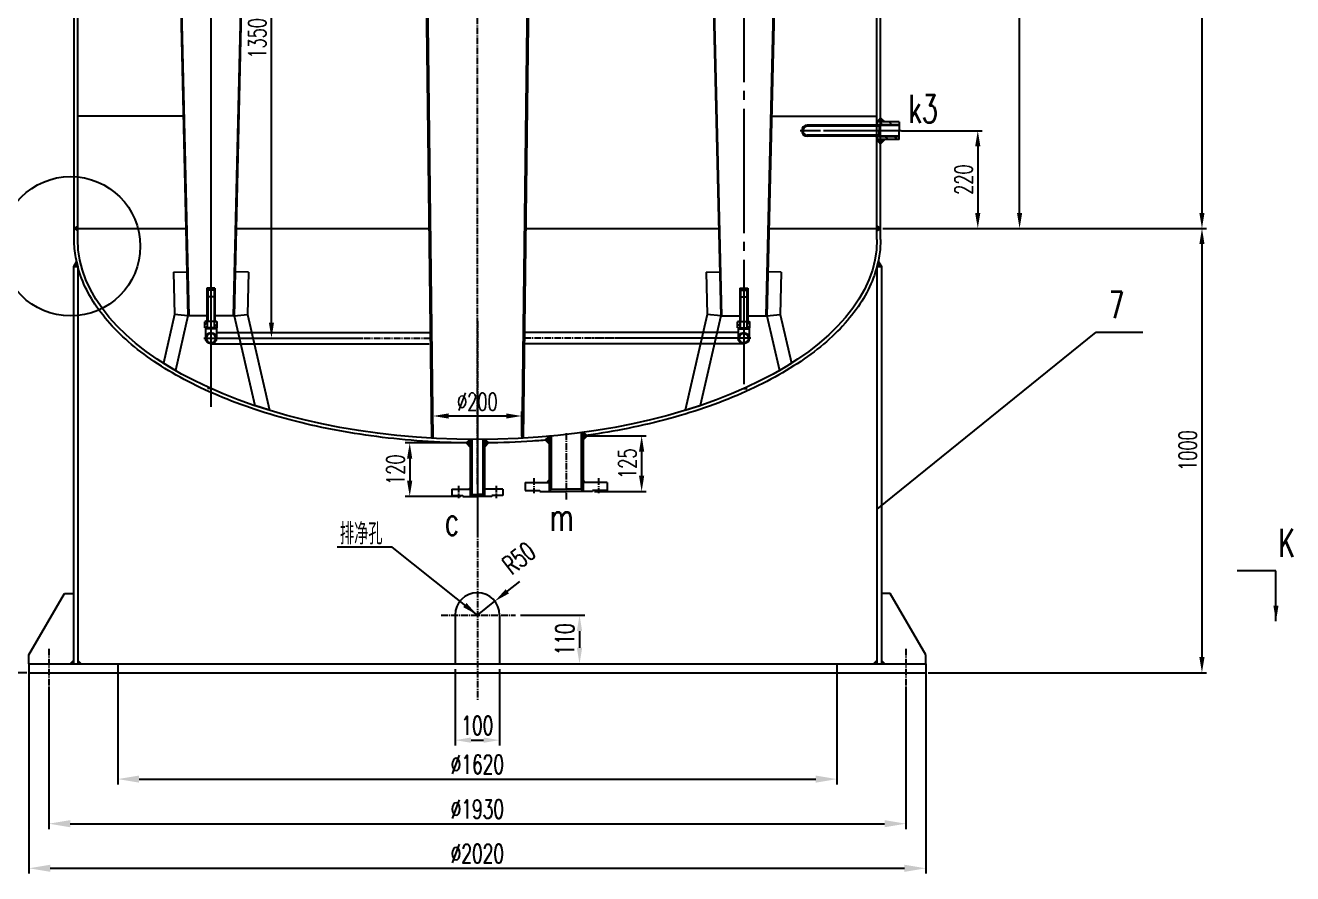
# Model space of a CAD drawing. Extents: x 0 to 10092, y 0 to 14268.
# Drawn here: x 1724 to 4578, y 1357 to 3267 of the extents above; entities that cross this region are included whole.
import ezdxf
from ezdxf.enums import TextEntityAlignment as Align

# ---------------------------------------------------------------- set-up
doc = ezdxf.new("R2010")
doc.units = 0
doc.header["$LTSCALE"] = 20
doc.header["$PDMODE"] = 3
doc.linetypes.add('C2', pattern=[17, 14, -1, 1, -1])
doc.linetypes.add('CENTER2', pattern=[1.125, 0.75, -0.125, 0.125, -0.125])
doc.layers.get('0').update_dxf_attribs({"linetype": 'CONTINUOUS'})
doc.layers.get('DEFPOINTS').update_dxf_attribs({"linetype": 'CONTINUOUS'})
for name, color, linetype in [('CENTER', 4, 'C2'), ('DIM', 3, 'CONTINUOUS'), ('TUFU', 6, 'CONTINUOUS'), ('TXT', 6, 'CONTINUOUS')]:
    doc.layers.add(name, color=color, linetype=linetype)
doc.styles.add('HZFSD', font='ROMANS', dxfattribs={"width": 0.6667, "bigfont": 'HZFSD'})
doc.styles.get("Standard").update_dxf_attribs({"font": 'romans.shx', "bigfont": 'hzfsd.shx'})
doc.dimstyles.new('ARROW', dxfattribs={"dimtxt": 3.5, "dimasz": 3, "dimexe": 1, "dimexo": 0, "dimgap": 1, "dimtad": 1, "dimdec": 1, "dimdsep": 46, "dimtxsty": 'HZFSD', "dimcen": 0, "dimclrd": 3, "dimclre": 3, "dimclrt": 6, "dimadec": 0, "dimazin": 0, "dimtfac": 0.514286, "dimtdec": 1, "dimtix": 1, "dimtofl": 0, "dimtmove": 2, "dimatfit": 3, "dimfxl": 0, "dimtolj": 1, "dimarcsym": 0})
doc.dimstyles.new('ARROW$0', dxfattribs={"dimtxt": 4, "dimasz": 3, "dimexe": 1, "dimexo": 1, "dimgap": 0, "dimtad": 1, "dimdec": 1, "dimzin": 0, "dimdsep": 46, "dimtxsty": 'HZFSD', "dimcen": 0, "dimclrd": 3, "dimclre": 3, "dimclrt": 6, "dimadec": 0, "dimazin": 0, "dimtfac": 0.5, "dimtdec": 1, "dimtix": 1, "dimtmove": 2, "dimatfit": 3, "dimfxl": 0, "dimtolj": 1, "dimtzin": 0, "dimarcsym": 0})
doc.dimstyles.get("Standard").update_dxf_attribs({"dimtxt": 0.18, "dimasz": 0.18, "dimexe": 0.18, "dimexo": 0.0625, "dimgap": 0.09, "dimtad": 0, "dimtih": 1, "dimtoh": 1, "dimdec": 4, "dimzin": 0, "dimdsep": 46, "dimtxsty": 'Standard', "dimcen": 0.09, "dimadec": 0, "dimazin": 0, "dimtfac": 1, "dimtdec": 4, "dimtofl": 0, "dimtmove": 0, "dimatfit": 3, "dimfxl": 0, "dimtolj": 1, "dimtzin": 0, "dimarcsym": 0})

# ---------------------------------------------------------------- blocks, each defined once
blk = doc.blocks.new('A$C485708EE')
at = {"layer": 'DIM'}
for points in [[(7.5, 57.8), (4.5, 54.8), (7.5, 54.8)], [(32.5, 57.8), (35.5, 54.8), (32.5, 54.8)]]:
    blk.add_hatch(color=6, dxfattribs=at).paths.add_polyline_path(points)
h = blk.add_hatch(dxfattribs=at)
h.set_pattern_fill('ANSI31', color=6, scale=5, style=0)
h.set_pattern_definition([(45, (-27875.066, -1713.88), (-10.606602, 10.606602), [])])
h.paths.add_polyline_path([(40, 54.8), (33.5, 54.8), (33.5, 49.8), (33.5, 4.8), (40, 4.8)])
h.paths.add_polyline_path([(33.5, 49.8), (32.1, 49.8), (32.1, 4.8), (33.5, 4.8)])
h.paths.add_polyline_path([(7.9, 49.8), (6.5, 49.8), (6.5, 4.8), (7.9, 4.8)])
h.paths.add_polyline_path([(6.5, 49.8), (6.5, 54.8), (0, 54.8), (0, 4.8), (6.5, 4.8)])
at = {"color": 0}
for p, q in [((7.5, 49.8), (7.5, 211.8)), ((10, 49.8), (10, 211.8)), ((30, 49.8), (30, 211.8)), ((32.5, 49.8), (32.5, 211.8)), ((0, 4.8), (0, 54.8)), ((0, 54.8), (7.5, 54.8)), ((6.5, 49.8), (6.5, 54.8)), ((6.5, 49.8), (20, 49.8)), ((33.5, 49.8), (20, 49.8)), ((40, 54.8), (32.5, 54.8)), ((33.5, 49.8), (33.5, 54.8)), ((40, 4.8), (40, 54.8))]:
    blk.add_line(p, q, dxfattribs=at)
at = {"color": 6, "linetype": 'Continuous'}
for p, q in [((6.5, 4.8), (6.5, 49.8)), ((33.5, 4.8), (33.5, 49.8))]:
    blk.add_line(p, q, dxfattribs=at)
at = {"color": 7, "linetype": 'Continuous'}
for p, q in [((7.9, 4.8), (7.9, 49.8)), ((32.1, 4.8), (32.1, 49.8))]:
    blk.add_line(p, q, dxfattribs=at)
for p in [(0, 4.8), (40, 4.8)]:
    blk.add_line(p, (20, 4.8))
at = {"color": 0}
for radius in [12.5, 10]:
    blk.add_arc((20, 211.8), radius, 0, 180, dxfattribs=at)
at = {"layer": 'CENTER'}
for p, q in [((20, 182.1), (20, 228.1)), ((20, 0), (20, 175.1))]:
    blk.add_line(p, q, dxfattribs=at)
at = {"layer": 'DIM'}
for p, q in [((7.5, 57.8), (4.5, 54.8)), ((32.5, 57.8), (35.5, 54.8))]:
    blk.add_line(p, q, dxfattribs=at)
blk = doc.blocks.new('*D23')
at = {"color": 3, "lineweight": -2}
for p, q in [((1732.1, 1809.8), (1732.1, 1357.5)), ((3752.1, 1809.8), (3752.1, 1357.5)), ((1780.1, 1369.5), (3704.1, 1369.5))]:
    blk.add_line(p, q, dxfattribs=at)
at = {"color": 3}
for points in [[(1780.1, 1377.5), (1780.1, 1361.5), (1732.1, 1369.5)], [(3704.1, 1377.5), (3704.1, 1361.5), (3752.1, 1369.5)]]:
    blk.add_solid(points, dxfattribs=at)
at = {"layer": 'DEFPOINTS', "color": 0}
for p in [(1732.1, 1809.8), (3752.1, 1809.8), (3752.1, 1369.5)]:
    blk.add_point(p, dxfattribs=at)
at = {"color": 6, "insert": (2742.1, 1402.5), "char_height": 42, "attachment_point": 5, "style": 'HZFSD'}
blk.add_mtext('\\A1;%%c2020', dxfattribs=at)
blk = doc.blocks.new('*D24')
at = {"color": 3, "lineweight": -2}
for p, q in [((1777.1, 1778.8), (1777.1, 1457.9)), ((3707.1, 1778.8), (3707.1, 1457.9)), ((1825.1, 1469.9), (3659.1, 1469.9))]:
    blk.add_line(p, q, dxfattribs=at)
at = {"color": 3}
for points in [[(1825.1, 1477.9), (1825.1, 1461.9), (1777.1, 1469.9)], [(3659.1, 1477.9), (3659.1, 1461.9), (3707.1, 1469.9)]]:
    blk.add_solid(points, dxfattribs=at)
at = {"layer": 'DEFPOINTS', "color": 0}
for p in [(1777.1, 1778.8), (3707.1, 1778.8), (3707.1, 1469.9)]:
    blk.add_point(p, dxfattribs=at)
at = {"color": 6, "insert": (2742.1, 1502.9), "char_height": 42, "attachment_point": 5, "style": 'HZFSD'}
blk.add_mtext('\\A1;%%c1930', dxfattribs=at)
blk = doc.blocks.new('*D25')
at = {"color": 3, "lineweight": -2}
for p, q in [((1932.1, 1809.8), (1932.1, 1558.3)), ((3552.1, 1809.8), (3552.1, 1558.3)), ((1980.1, 1570.3), (3504.1, 1570.3))]:
    blk.add_line(p, q, dxfattribs=at)
at = {"color": 3}
for points in [[(1980.1, 1578.3), (1980.1, 1562.3), (1932.1, 1570.3)], [(3504.1, 1578.3), (3504.1, 1562.3), (3552.1, 1570.3)]]:
    blk.add_solid(points, dxfattribs=at)
at = {"layer": 'DEFPOINTS', "color": 0}
for p in [(1932.1, 1809.8), (3552.1, 1809.8), (3552.1, 1570.3)]:
    blk.add_point(p, dxfattribs=at)
at = {"color": 6, "insert": (2742.1, 1603.3), "char_height": 42, "attachment_point": 5, "style": 'HZFSD'}
blk.add_mtext('\\A1;%%c1620', dxfattribs=at)
blk = doc.blocks.new('*D26')
at = {"color": 3, "lineweight": -2}
for p, q in [((2839.6, 1939.6), (2984.2, 1939.6)), ((2972.2, 1903.6), (2972.2, 1865.8)), ((2804.1, 1829.8), (2984.2, 1829.8))]:
    blk.add_line(p, q, dxfattribs=at)
at = {"color": 3}
for points in [[(2966.2, 1903.6), (2978.2, 1903.6), (2972.2, 1939.6)], [(2966.2, 1865.8), (2978.2, 1865.8), (2972.2, 1829.8)]]:
    blk.add_solid(points, dxfattribs=at)
at = {"layer": 'DEFPOINTS', "color": 0}
for p in [(2827.6, 1939.6), (2792.1, 1829.8), (2972.2, 1829.8)]:
    blk.add_point(p, dxfattribs=at)
at = {"color": 6, "insert": (2939.2, 1884.7), "char_height": 42, "attachment_point": 5, "rotation": 90, "style": 'HZFSD'}
blk.add_mtext('\\A1;110', dxfattribs=at)
blk = doc.blocks.new('*D27')
at = {"color": 3, "lineweight": -2}
for p, q in [((2692.1, 1817.8), (2692.1, 1646)), ((2792.1, 1817.8), (2792.1, 1646)), ((2728.1, 1658), (2756.1, 1658))]:
    blk.add_line(p, q, dxfattribs=at)
at = {"color": 3}
for points in [[(2728.1, 1664), (2728.1, 1652), (2692.1, 1658)], [(2756.1, 1664), (2756.1, 1652), (2792.1, 1658)]]:
    blk.add_solid(points, dxfattribs=at)
at = {"layer": 'DEFPOINTS', "color": 0}
for p in [(2692.1, 1829.8), (2792.1, 1829.8), (2792.1, 1658)]:
    blk.add_point(p, dxfattribs=at)
at = {"color": 6, "insert": (2742.1, 1691), "char_height": 42, "attachment_point": 5, "style": 'HZFSD'}
blk.add_mtext('\\A1;100', dxfattribs=at)
blk = doc.blocks.new('*D28')
at = {"color": 3, "lineweight": -2}
for p, q in [((2809.6, 1993), (2837.8, 2015.3)), ((2742.1, 1939.6), (2781.3, 1970.6))]:
    blk.add_line(p, q, dxfattribs=at)
at = {"color": 3}
blk.add_solid([(2805.8, 1997.7), (2813.3, 1988.2), (2781.3, 1970.6)], dxfattribs=at)
at = {"layer": 'DEFPOINTS', "color": 0}
for p in [(2781.3, 1970.6), (2742.1, 1939.6)]:
    blk.add_point(p, dxfattribs=at)
at = {"color": 6, "insert": (2835.7, 2067.8), "char_height": 42, "attachment_point": 5, "rotation": 38.3374, "style": 'HZFSD'}
blk.add_mtext('\\A1;R50', dxfattribs=at)
blk = doc.blocks.new('*D76')
at = {"color": 3, "lineweight": -2}
for p, q in [((3697.1, 3029.8), (3879.2, 3029.8)), ((3869.2, 2994.8), (3869.2, 2844.8)), ((3655.1, 2809.8), (3879.2, 2809.8))]:
    blk.add_line(p, q, dxfattribs=at)
at = {"color": 3}
for points in [[(3863.3, 2994.8), (3875, 2994.8), (3869.2, 3029.8)], [(3863.3, 2844.8), (3875, 2844.8), (3869.2, 2809.8)]]:
    blk.add_solid(points, dxfattribs=at)
at = {"layer": 'DEFPOINTS', "color": 0}
for p in [(3692.1, 3029.8), (3650.1, 2809.8), (3869.2, 2809.8)]:
    blk.add_point(p, dxfattribs=at)
at = {"color": 6, "insert": (3837.2, 2919.8), "char_height": 40, "attachment_point": 5, "rotation": 90, "style": 'HZFSD'}
blk.add_mtext('\\A1;220', dxfattribs=at)
blk = doc.blocks.new('*D77')
at = {"color": 3, "lineweight": -2}
for p, q in [((3647.1, 3869.8), (3973.4, 3869.8)), ((3963.4, 2844.8), (3963.4, 3834.8)), ((3655.1, 2809.8), (3973.4, 2809.8))]:
    blk.add_line(p, q, dxfattribs=at)
at = {"color": 3}
for points in [[(3957.5, 3834.8), (3969.2, 3834.8), (3963.4, 3869.8)], [(3957.5, 2844.8), (3969.2, 2844.8), (3963.4, 2809.8)]]:
    blk.add_solid(points, dxfattribs=at)
at = {"layer": 'DEFPOINTS', "color": 0}
for p in [(3642.1, 3869.8), (3963.4, 3869.8), (3650.1, 2809.8)]:
    blk.add_point(p, dxfattribs=at)
at = {"color": 6, "insert": (3931.4, 3339.8), "char_height": 40, "attachment_point": 5, "rotation": 90, "style": 'HZFSD'}
blk.add_mtext('\\A1;1060', dxfattribs=at)
blk = doc.blocks.new('*D79')
at = {"color": 3, "lineweight": -2}
for p, q in [((3655.1, 4359.8), (4384.1, 4359.8)), ((4374.1, 4324.8), (4374.1, 2844.8)), ((3655.1, 2809.8), (4384.1, 2809.8))]:
    blk.add_line(p, q, dxfattribs=at)
at = {"color": 3}
for points in [[(4368.3, 4324.8), (4379.9, 4324.8), (4374.1, 4359.8)], [(4368.3, 2844.8), (4379.9, 2844.8), (4374.1, 2809.8)]]:
    blk.add_solid(points, dxfattribs=at)
at = {"layer": 'DEFPOINTS', "color": 0}
for p in [(3650.1, 4359.8), (3650.1, 2809.8), (4374.1, 2809.8)]:
    blk.add_point(p, dxfattribs=at)
at = {"color": 6, "insert": (4342.1, 3584.8), "char_height": 40, "attachment_point": 5, "rotation": 90, "style": 'HZFSD'}
blk.add_mtext('\\A1;1550', dxfattribs=at)
blk = doc.blocks.new('*D92')
at = {"color": 3, "lineweight": -2}
for p, q in [((2066.3, 3912.8), (2288.3, 3912.8)), ((2278.3, 2597.8), (2278.3, 3877.8)), ((2233.4, 2562.8), (2288.3, 2562.8))]:
    blk.add_line(p, q, dxfattribs=at)
at = {"color": 3}
for points in [[(2272.5, 3877.8), (2284.1, 3877.8), (2278.3, 3912.8)], [(2272.5, 2597.8), (2284.1, 2597.8), (2278.3, 2562.8)]]:
    blk.add_solid(points, dxfattribs=at)
at = {"layer": 'DEFPOINTS', "color": 0}
for p in [(2061.3, 3912.8), (2278.3, 3912.8), (2228.4, 2562.8)]:
    blk.add_point(p, dxfattribs=at)
at = {"color": 6, "insert": (2246.3, 3237.8), "char_height": 40, "attachment_point": 5, "rotation": 90, "style": 'HZFSD'}
blk.add_mtext('\\A1;1350', dxfattribs=at)
blk = doc.blocks.new('*D119')
at = {"color": 3, "lineweight": -2}
for p, q in [((2642.1, 2342.6), (2642.1, 2397.7)), ((2677.1, 2387.7), (2807.1, 2387.7)), ((2842.1, 2342.6), (2842.1, 2397.7))]:
    blk.add_line(p, q, dxfattribs=at)
at = {"color": 3}
for points in [[(2677.1, 2393.5), (2677.1, 2381.9), (2642.1, 2387.7)], [(2807.1, 2393.5), (2807.1, 2381.9), (2842.1, 2387.7)]]:
    blk.add_solid(points, dxfattribs=at)
at = {"layer": 'DEFPOINTS', "color": 0}
for p in [(2842.1, 2387.7), (2642.1, 2337.6), (2842.1, 2337.6)]:
    blk.add_point(p, dxfattribs=at)
at = {"color": 6, "insert": (2742.1, 2419.7), "char_height": 40, "attachment_point": 5, "style": 'HZFSD'}
blk.add_mtext('\\A1;%%c200', dxfattribs=at)
blk = doc.blocks.new('*D120')
at = {"color": 3, "lineweight": -2}
for p, q in [((2721.1, 2326.9), (2579.7, 2326.9)), ((2589.7, 2291.9), (2589.7, 2241.8)), ((2704.6, 2206.8), (2579.7, 2206.8))]:
    blk.add_line(p, q, dxfattribs=at)
at = {"color": 3}
for points in [[(2583.8, 2291.9), (2595.5, 2291.9), (2589.7, 2326.9)], [(2583.8, 2241.8), (2595.5, 2241.8), (2589.7, 2206.8)]]:
    blk.add_solid(points, dxfattribs=at)
at = {"layer": 'DEFPOINTS', "color": 0}
for p in [(2726.1, 2326.9), (2589.7, 2206.8), (2709.6, 2206.8)]:
    blk.add_point(p, dxfattribs=at)
at = {"color": 6, "insert": (2557.7, 2266.8), "char_height": 40, "attachment_point": 5, "rotation": 90, "style": 'HZFSD'}
blk.add_mtext('\\A1;120', dxfattribs=at)
blk = doc.blocks.new('*D121')
at = {"color": 3, "lineweight": -2}
for p, q in [((2985.1, 2342.7), (3122.1, 2342.7)), ((3112.1, 2307.7), (3112.1, 2253)), ((3006.1, 2218), (3122.1, 2218))]:
    blk.add_line(p, q, dxfattribs=at)
at = {"color": 3}
for points in [[(3106.2, 2307.7), (3117.9, 2307.7), (3112.1, 2342.7)], [(3106.2, 2253), (3117.9, 2253), (3112.1, 2218)]]:
    blk.add_solid(points, dxfattribs=at)
at = {"layer": 'DEFPOINTS', "color": 0}
for p in [(2980.1, 2342.7), (3001.1, 2218), (3112.1, 2218)]:
    blk.add_point(p, dxfattribs=at)
at = {"color": 6, "insert": (3080.1, 2280.4), "char_height": 40, "attachment_point": 5, "rotation": 90, "style": 'HZFSD'}
blk.add_mtext('\\A1;125', dxfattribs=at)
blk = doc.blocks.new('*D122')
at = {"color": 3, "lineweight": -2}
for p, q in [((2533.1, 13390.1), (1073, 13390.1)), ((1083, 13355.1), (1083, 1844.8)), ((1727.1, 1809.8), (1073, 1809.8))]:
    blk.add_line(p, q, dxfattribs=at)
at = {"color": 3}
for points in [[(1077.1, 13355.1), (1088.8, 13355.1), (1083, 13390.1)], [(1077.1, 1844.8), (1088.8, 1844.8), (1083, 1809.8)]]:
    blk.add_solid(points, dxfattribs=at)
at = {"layer": 'DEFPOINTS', "color": 0}
for p in [(2538.1, 13390.1), (1083, 1809.8), (1732.1, 1809.8)]:
    blk.add_point(p, dxfattribs=at)
at = {"color": 6, "insert": (1051, 7600), "char_height": 40, "attachment_point": 5, "rotation": 90, "style": 'HZFSD'}
blk.add_mtext('\\A1;11580', dxfattribs=at)
blk = doc.blocks.new('*D123')
at = {"color": 3, "lineweight": -2}
for p, q in [((3655.1, 2809.8), (4384.1, 2809.8)), ((4374.1, 2774.8), (4374.1, 1844.8)), ((3757.1, 1809.8), (4384.1, 1809.8))]:
    blk.add_line(p, q, dxfattribs=at)
at = {"color": 3}
for points in [[(4368.3, 2774.8), (4379.9, 2774.8), (4374.1, 2809.8)], [(4368.3, 1844.8), (4379.9, 1844.8), (4374.1, 1809.8)]]:
    blk.add_solid(points, dxfattribs=at)
at = {"layer": 'DEFPOINTS', "color": 0}
for p in [(3650.1, 2809.8), (3752.1, 1809.8), (4374.1, 1809.8)]:
    blk.add_point(p, dxfattribs=at)
at = {"color": 6, "insert": (4342.1, 2309.8), "char_height": 40, "attachment_point": 5, "rotation": 90, "style": 'HZFSD'}
blk.add_mtext('\\A1;1000', dxfattribs=at)
blk = doc.blocks.new('A$C3D983F39')
for points in [[(52.9, 1346.2, 0.008341), (45, 1343.4, -0.51415), (53.1, 1337.9)], [(210.3, 1346.2, -0.008341), (218.2, 1343.4, 0.51415), (210.1, 1337.9)], [(23.8, 1334.5, 0.003336), (20.8, 1333), (25.1, 1331.7)], [(239.4, 1334.5, -0.003336), (242.4, 1333), (238.1, 1331.7)], [(55.6, 1222.3), (52.6, 1222.3), (55.7, 1219.2)], [(207.6, 1222.3), (210.6, 1222.3), (207.5, 1219.2)]]:
    blk.add_hatch(color=256).paths.add_polyline_path(points)
for p, q in [((52.9, 1346.2), (79.6, 212.2)), ((210.3, 1346.2), (183.6, 212.2)), ((8.1, 1326.3), (6.6, 1328.9)), ((8.1, 1326.3), (6.6, 1328.9)), ((8.1, 1326.3), (255.1, 1326.3)), ((255.1, 1326.3), (8.1, 1326.3)), ((25.1, 1331.7), (23.8, 1334.5)), ((50.1, 1337.8), (52.6, 1222.3)), ((213.1, 1337.8), (210.6, 1222.3)), ((238.1, 1331.7), (239.4, 1334.5)), ((255.1, 1326.3), (256.6, 1328.9)), ((255.1, 1326.3), (256.6, 1328.9)), ((54.6, 1262.3), (208.6, 1262.3)), ((56.6, 1262.3), (81.6, 212.3)), ((206.6, 1262.3), (181.6, 212.3)), ((52.6, 1222.3), (55.7, 1219.2)), ((52.6, 1222.3), (55.6, 1222.3)), ((210.6, 1222.3), (207.6, 1222.3)), ((47.1, 311.2), (77.1, 312)), ((47.1, 311.2), (49.5, 215.3)), ((216.1, 311.2), (186.1, 312)), ((216.1, 311.2), (213.7, 215.3)), ((49.5, 215.3), (0, 0)), ((79.6, 212.3), (33.2, 10.6)), ((79.6, 212.3), (49.5, 215.3)), ((79.6, 212.3), (122.6, 212.3)), ((140.6, 212.3), (183.6, 212.3)), ((183.6, 212.3), (213.7, 215.3)), ((183.6, 212.3), (211.8, 89.6)), ((213.7, 215.3), (238.8, 105.9)), ((211.8, 89.6), (238.8, 105.9)), ((0, 0), (33.2, 10.6))]:
    blk.add_line(p, q)
at = {"color": 4, "linetype": 'C2'}
for p, q in [((131.6, 1358.9), (131.6, 48.8)), ((131.6, 48.8), (139.6, 48.8))]:
    blk.add_line(p, q, dxfattribs=at)
for centre, radius, start, end in [((131.6, 1108.9), 253, 60.3962, 119.6038), ((131.6, 1108.9), 253, 60.3962, 119.6038), ((131.6, 1108.9), 250, 60.3962, 119.6038), ((131.6, 1108.9), 250, 60.3962, 119.6038), ((47.1, 1337.8), 6, 1.4321, 110.272), ((216.1, 1337.8), 6, 69.728, 178.5679), ((131.6, 1108.9), 247, 110.272, 115.5462), ((47.1, 1337.8), 3, 1.4321, 110.272), ((216.1, 1337.8), 3, 69.728, 178.5679), ((131.6, 1108.9), 247, 64.4538, 69.728)]:
    blk.add_arc(centre, radius, start, end)

msp = doc.modelspace()

# ---------------------------------------------------------------- hatches: boundary and pattern name
h = msp.add_hatch(color=6)
h.paths.add_polyline_path([(3650.1, 3059.13), (3650.1, 3049.78), (3659.53, 3049.78)])
h.paths.add_polyline_path([(3650.1, 3059.13), (3643.1, 3050.78), (3642.1, 3050.78), (3642.1, 3049.78), (3650.1, 3049.78)])
h = msp.add_hatch(color=6)
h.paths.add_polyline_path([(3650.1, 3000.44), (3650.1, 3009.78), (3659.53, 3009.78)])
h.paths.add_polyline_path([(3650.1, 3000.44), (3643.1, 3008.78), (3642.1, 3008.78), (3642.1, 3009.78), (3650.1, 3009.78)])
h = msp.add_hatch(color=6)
h.paths.add_polyline_path([(1842.1, 2814.82), (1842.1, 2809.78), (1834.1, 2809.78), (1834.1, 2810.78), (1835.1, 2810.78)])
h.paths.add_polyline_path([(1834.1, 2809.78), (1842.1, 2809.78), (1842.1, 2804.74), (1835.1, 2808.78), (1834.1, 2808.78)])
h = msp.add_hatch(color=6)
h.paths.add_polyline_path([(3642.1, 2814.82), (3642.1, 2809.78), (3650.1, 2809.78), (3650.1, 2810.78), (3649.1, 2810.78)])
h.paths.add_polyline_path([(3650.1, 2809.78), (3642.1, 2809.78), (3642.1, 2804.74), (3649.1, 2808.78), (3650.1, 2808.78)])
h = msp.add_hatch(color=6)
edge = h.paths.add_edge_path()
edge.add_spline(control_points=[(1842.1, 2723.87), (1841.05, 2727.86), (1840.1, 2731.87), (1839.25, 2735.87)], knot_values=[6.1519878, 6.1519878, 6.1519878, 6.1519878, 6.1779742, 6.1779742, 6.1779742, 6.1779742], degree=3, periodic=0)
edge.add_line((1839.25, 2735.87), (1832.1, 2723.87))
edge.add_line((1832.1, 2723.87), (1842.1, 2723.87))
h = msp.add_hatch(color=6)
edge = h.paths.add_edge_path()
edge.add_spline(control_points=[(3642.1, 2723.87), (3643.16, 2727.86), (3644.11, 2731.87), (3644.95, 2735.87)], knot_values=[6.1519878, 6.1519878, 6.1519878, 6.1519878, 6.1779742, 6.1779742, 6.1779742, 6.1779742], degree=3, periodic=0)
edge.add_line((3644.95, 2735.87), (3652.1, 2723.87))
edge.add_line((3652.1, 2723.87), (3642.1, 2723.87))
for points in [[(2135.1, 2675.58), (2135.1, 2673.58), (2137.1, 2673.58)], [(2149.1, 2675.58), (2149.1, 2673.58), (2147.1, 2673.58)], [(3335.1, 2675.58), (3335.1, 2673.58), (3337.1, 2673.58)], [(3349.1, 2675.58), (3349.1, 2673.58), (3347.1, 2673.58)]]:
    msp.add_hatch(color=0).paths.add_polyline_path(points)
at = {"linetype": 'ByBlock'}
h = msp.add_hatch(dxfattribs=at)
h.set_pattern_fill('ANSI31', color=6, scale=2, angle=90, style=0)
h.set_pattern_definition([(45, (15687.1036, 301.0835), (4.2426407, -4.2426407), [])])
h.paths.add_polyline_path([(2134.6, 2585.78), (2133.1, 2585.78), (2128.26, 2585.78), (2128.26, 2599.57), (2130.01, 2600.58), (2134.6, 2600.58), (2134.6, 2597.78)])
h.paths.add_polyline_path([(2155.95, 2585.78), (2149.6, 2585.78), (2149.6, 2597.78), (2149.6, 2600.58), (2154.2, 2600.58), (2155.95, 2599.57)])
for points in [[(2133.1, 2602.58), (2131.1, 2600.58), (2133.1, 2600.58)], [(2151.1, 2602.58), (2153.1, 2600.58), (2151.1, 2600.58)], [(3333.1, 2602.58), (3331.1, 2600.58), (3333.1, 2600.58)], [(3351.1, 2602.58), (3353.1, 2600.58), (3351.1, 2600.58)]]:
    msp.add_hatch(color=256, dxfattribs=at).paths.add_polyline_path(points)
h = msp.add_hatch(dxfattribs=at)
h.set_pattern_fill('ANSI31', color=6, scale=2, angle=90, style=0)
h.set_pattern_definition([(135, (-10202.8964, 301.0835), (-4.2426407, -4.2426407), [])])
h.paths.add_polyline_path([(3349.6, 2585.78), (3351.1, 2585.78), (3355.95, 2585.78), (3355.95, 2599.57), (3354.2, 2600.58), (3349.6, 2600.58), (3349.6, 2597.78)])
h.paths.add_polyline_path([(3328.26, 2585.78), (3334.6, 2585.78), (3334.6, 2597.78), (3334.6, 2600.58), (3330.01, 2600.58), (3328.26, 2599.57)])
h = msp.add_hatch(color=6)
edge = h.paths.add_edge_path()
edge.add_line((2903.1, 2341.13), (2903.1, 2342.13))
edge.add_line((2903.1, 2342.13), (2904.1, 2342.13))
edge.add_line((2904.1, 2342.13), (2904.1, 2334.13))
edge.add_spline(control_points=[(2904.1, 2334.13), (2902.75, 2334.15), (2901.4, 2334.16), (2898.33, 2334.19), (2896.61, 2334.21), (2894.89, 2334.24)], knot_values=[4.68449, 4.68449, 4.68449, 4.68449, 4.6889792, 4.6889792, 4.694689, 4.694689, 4.694689, 4.694689], degree=3, periodic=0)
edge.add_line((2894.89, 2334.24), (2903.1, 2341.13))
edge = h.paths.add_edge_path()
edge.add_spline(control_points=[(2894.89, 2334.24), (2896.61, 2334.21), (2898.33, 2334.19), (2901.4, 2334.16), (2902.75, 2334.15), (2904.1, 2334.13)], knot_values=[4.68449, 4.68449, 4.68449, 4.68449, 4.6901998, 4.6901998, 4.694689, 4.694689, 4.694689, 4.694689], degree=3, periodic=0)
edge.add_line((2904.1, 2334.13), (2904.1, 2325.02))
edge.add_line((2904.1, 2325.02), (2894.89, 2334.24))
h = msp.add_hatch(color=6)
edge = h.paths.add_edge_path()
edge.add_line((2981.1, 2349.8), (2981.1, 2350.8))
edge.add_line((2981.1, 2350.8), (2980.1, 2350.8))
edge.add_line((2980.1, 2350.8), (2980.1, 2342.8))
edge.add_spline(control_points=[(2980.1, 2342.8), (2981.46, 2342.81), (2982.81, 2342.83), (2985.88, 2342.86), (2987.6, 2342.88), (2989.32, 2342.91)], knot_values=[4.68449, 4.68449, 4.68449, 4.68449, 4.6889792, 4.6889792, 4.694689, 4.694689, 4.694689, 4.694689], degree=3, periodic=0)
edge.add_line((2989.32, 2342.91), (2981.1, 2349.8))
edge = h.paths.add_edge_path()
edge.add_spline(control_points=[(2989.32, 2342.91), (2987.6, 2342.88), (2985.88, 2342.86), (2982.81, 2342.83), (2981.46, 2342.81), (2980.1, 2342.8)], knot_values=[4.68449, 4.68449, 4.68449, 4.68449, 4.6901998, 4.6901998, 4.694689, 4.694689, 4.694689, 4.694689], degree=3, periodic=0)
edge.add_line((2980.1, 2342.8), (2980.1, 2333.69))
edge.add_line((2980.1, 2333.69), (2989.32, 2342.91))
h = msp.add_hatch(color=6)
edge = h.paths.add_edge_path()
edge.add_line((2725.1, 2333.85), (2725.1, 2334.85))
edge.add_line((2725.1, 2334.85), (2726.1, 2334.85))
edge.add_line((2726.1, 2334.85), (2726.1, 2326.85))
edge.add_spline(control_points=[(2726.1, 2326.85), (2724.75, 2326.87), (2723.4, 2326.88), (2720.33, 2326.91), (2718.61, 2326.94), (2716.89, 2326.96)], knot_values=[4.68449, 4.68449, 4.68449, 4.68449, 4.6889792, 4.6889792, 4.694689, 4.694689, 4.694689, 4.694689], degree=3, periodic=0)
edge.add_line((2716.89, 2326.96), (2725.1, 2333.85))
edge = h.paths.add_edge_path()
edge.add_spline(control_points=[(2716.89, 2326.96), (2718.61, 2326.94), (2720.33, 2326.91), (2723.4, 2326.88), (2724.75, 2326.87), (2726.1, 2326.85)], knot_values=[4.68449, 4.68449, 4.68449, 4.68449, 4.6901998, 4.6901998, 4.694689, 4.694689, 4.694689, 4.694689], degree=3, periodic=0)
edge.add_line((2726.1, 2326.85), (2726.1, 2317.74))
edge.add_line((2726.1, 2317.74), (2716.89, 2326.96))
h = msp.add_hatch(color=6)
edge = h.paths.add_edge_path()
edge.add_line((2759.1, 2333.85), (2759.1, 2334.85))
edge.add_line((2759.1, 2334.85), (2758.1, 2334.85))
edge.add_line((2758.1, 2334.85), (2758.1, 2326.85))
edge.add_spline(control_points=[(2758.1, 2326.85), (2759.46, 2326.87), (2760.81, 2326.88), (2763.88, 2326.91), (2765.6, 2326.94), (2767.32, 2326.96)], knot_values=[4.68449, 4.68449, 4.68449, 4.68449, 4.6889792, 4.6889792, 4.694689, 4.694689, 4.694689, 4.694689], degree=3, periodic=0)
edge.add_line((2767.32, 2326.96), (2759.1, 2333.85))
edge = h.paths.add_edge_path()
edge.add_spline(control_points=[(2767.32, 2326.96), (2765.6, 2326.94), (2763.88, 2326.91), (2760.81, 2326.88), (2759.46, 2326.87), (2758.1, 2326.85)], knot_values=[4.68449, 4.68449, 4.68449, 4.68449, 4.6901998, 4.6901998, 4.694689, 4.694689, 4.694689, 4.694689], degree=3, periodic=0)
edge.add_line((2758.1, 2326.85), (2758.1, 2317.74))
edge.add_line((2758.1, 2317.74), (2767.32, 2326.96))

# ---------------------------------------------------------------- linework, layer by layer
for p, q in [((2564.1, 8331.66), (2639.1, 2337.53)), ((2567.1, 8331.7), (2642.1, 2337.57)), ((2917.1, 8331.7), (2842.1, 2337.57)), ((2920.1, 8331.66), (2845.1, 2337.53)), ((3642.1, 2784.78), (3642.1, 8096.78)), ((3650.1, 2784.78), (3650.1, 8096.78)), ((1834.1, 2784.78), (1834.1, 4022.78)), ((1842.1, 2784.78), (1842.1, 4022.78)), ((2079.55, 3062.78), (1842.1, 3062.78)), ((3404.66, 3062.78), (3642.1, 3062.78)), ((3643.1, 3050.78), (3650.1, 3059.13)), ((3650.1, 3059.13), (3659.53, 3049.78)), ((3643.1, 3050.78), (3642.1, 3050.78)), ((3643.1, 3008.78), (3642.1, 3008.78)), ((3643.1, 3008.78), (3650.1, 3000.44)), ((3650.1, 3000.44), (3659.53, 3009.78)), ((1834.1, 2809.78), (2085.43, 2809.78)), ((2198.79, 2809.78), (2630.43, 2809.78)), ((2853.78, 2809.78), (3285.42, 2809.78)), ((3398.78, 2809.78), (3650.1, 2809.78)), ((2130.01, 2600.58), (2128.26, 2599.57)), ((2128.26, 2585.78), (2128.26, 2599.57)), ((2154.2, 2600.58), (2130.01, 2600.58)), ((2154.2, 2600.58), (2155.95, 2599.57)), ((2155.95, 2585.78), (2155.95, 2599.57)), ((3330.01, 2600.58), (3328.26, 2599.57)), ((3328.26, 2585.78), (3328.26, 2599.57)), ((3330.01, 2600.58), (3354.2, 2600.58)), ((3354.2, 2600.58), (3355.95, 2599.57)), ((3355.95, 2585.78), (3355.95, 2599.57)), ((2155.95, 2585.78), (2128.26, 2585.78)), ((2154.6, 2583.78), (2129.6, 2583.78)), ((2154.6, 2575.28), (2633.25, 2575.28)), ((3329.6, 2575.28), (2850.96, 2575.28)), ((3328.26, 2585.78), (3355.95, 2585.78)), ((3329.6, 2583.78), (3354.6, 2583.78)), ((2142.1, 2550.28), (2633.55, 2550.28)), ((3342.1, 2550.28), (2850.66, 2550.28)), ((2904.1, 2342.13), (2904.1, 2217.98)), ((2908.1, 2342.5), (2908.1, 2222.98)), ((2976.1, 2350.26), (2976.1, 2222.98)), ((2980.1, 2350.8), (2980.1, 2217.98)), ((2726.1, 2334.85), (2726.1, 2206.78)), ((2729.6, 2334.83), (2729.6, 2210.78)), ((2739.96, 2334.78), (2743.24, 2334.78)), ((2754.6, 2334.83), (2754.6, 2210.78)), ((2758.1, 2334.85), (2758.1, 2206.78)), ((2849.6, 2237.98), (2904.1, 2237.98)), ((2849.6, 2237.98), (2849.6, 2219.98)), ((2904.1, 2243.12), (2898.96, 2237.98)), ((2980.1, 2243.12), (2985.24, 2237.98)), ((3034.6, 2237.98), (2980.1, 2237.98)), ((3034.6, 2237.98), (3034.6, 2219.98)), ((2684.6, 2222.78), (2684.6, 2208.78)), ((2684.6, 2222.78), (2726.1, 2222.78)), ((2684.6, 2208.78), (2709.6, 2208.78)), ((2709.6, 2208.78), (2709.6, 2206.78)), ((2709.6, 2206.78), (2742.1, 2206.78)), ((2722.94, 2222.78), (2726.1, 2225.94)), ((2726.6, 2210.78), (2742.1, 2210.78)), ((2757.6, 2210.78), (2742.1, 2210.78)), ((2774.6, 2206.78), (2742.1, 2206.78)), ((2761.26, 2222.78), (2758.1, 2225.94)), ((2799.6, 2222.78), (2758.1, 2222.78)), ((2774.6, 2208.78), (2774.6, 2206.78)), ((2799.6, 2208.78), (2774.6, 2208.78)), ((2799.6, 2222.78), (2799.6, 2208.78)), ((2849.6, 2219.98), (2883.1, 2219.98)), ((2883.1, 2219.98), (2883.1, 2217.98)), ((2883.1, 2217.98), (2942.1, 2217.98)), ((2908.1, 2222.98), (2904.1, 2218.98)), ((2904.1, 2222.98), (2942.1, 2222.98)), ((2980.1, 2222.98), (2942.1, 2222.98)), ((3001.1, 2217.98), (2942.1, 2217.98)), ((2976.1, 2222.98), (2980.1, 2218.98)), ((3034.6, 2219.98), (3001.1, 2219.98)), ((3001.1, 2219.98), (3001.1, 2217.98)), ((2692.1, 1939.61), (2692.1, 1829.81)), ((2792.1, 1939.61), (2792.1, 1829.81))]:
    msp.add_line(p, q)
at = {"color": 6, "linetype": 'CENTER2'}
for p, q in [((2742.1, 2234.4), (2742.1, 6776.29)), ((2142.1, 2683.58), (2142.1, 2562.78)), ((3342.1, 2683.58), (3342.1, 2562.78)), ((2135.1, 2654.43), (2133.1, 2655.58)), ((2149.1, 2655.58), (2136.1, 2655.58)), ((2149.1, 2654.43), (2151.1, 2655.58)), ((3335.1, 2654.43), (3333.1, 2655.58)), ((3335.1, 2655.58), (3348.1, 2655.58)), ((3349.1, 2654.43), (3351.1, 2655.58)), ((2742.1, 2601.3), (2742.1, 1748.29)), ((2126.1, 2562.78), (2633.4, 2562.78)), ((2142.1, 2562.78), (2484.1, 2562.78)), ((2143.5, 2562.78), (2142.1, 2562.78)), ((3358.1, 2562.78), (2850.81, 2562.78)), ((3342.1, 2562.78), (3000.1, 2562.78)), ((3340.71, 2562.78), (3342.1, 2562.78)), ((2742.1, 2406.89), (2742.1, 2120.87)), ((2942.1, 2349.37), (2942.1, 2199.8)), ((2742.1, 2334.78), (2742.1, 2192.53)), ((2699.6, 2230.44), (2699.6, 2202.59)), ((2784.6, 2230.44), (2784.6, 2202.59)), ((2869.6, 2247.59), (2869.6, 2213.64)), ((3014.6, 2247.59), (3014.6, 2213.64)), ((2660.6, 1939.61), (2827.64, 1939.61)), ((1777.1, 1863.68), (1777.1, 1778.8)), ((3707.1, 1863.68), (3707.1, 1778.8))]:
    msp.add_line(p, q, dxfattribs=at)
at = {"color": 6}
for p, q in [((1835.1, 2810.78), (1834.1, 2810.78)), ((1835.1, 2808.78), (1834.1, 2808.78)), ((1835.1, 2810.78), (1842.1, 2814.82)), ((1835.1, 2808.78), (1842.1, 2804.74)), ((3649.1, 2810.78), (3642.1, 2814.82)), ((3649.1, 2808.78), (3642.1, 2804.74)), ((3649.1, 2810.78), (3650.1, 2810.78)), ((3649.1, 2808.78), (3650.1, 2808.78)), ((2903.1, 2341.13), (2894.89, 2334.24)), ((2904.1, 2342.13), (2903.1, 2342.13)), ((2903.1, 2342.13), (2903.1, 2341.13)), ((2980.1, 2350.8), (2981.1, 2350.8)), ((2989.32, 2342.91), (2980.1, 2333.69)), ((2981.1, 2350.8), (2981.1, 2349.8)), ((2981.1, 2349.8), (2989.32, 2342.91)), ((2725.1, 2333.85), (2716.89, 2326.96)), ((2716.89, 2326.96), (2726.1, 2317.74)), ((2726.1, 2334.85), (2725.1, 2334.85)), ((2725.1, 2334.85), (2725.1, 2333.85)), ((2758.1, 2334.85), (2759.1, 2334.85)), ((2767.32, 2326.96), (2758.1, 2317.74)), ((2759.1, 2334.85), (2759.1, 2333.85)), ((2759.1, 2333.85), (2767.32, 2326.96)), ((2894.89, 2334.24), (2904.1, 2325.02))]:
    msp.add_line(p, q, dxfattribs=at)
at = {"color": 2}
for p, q in [((1839.25, 2735.87), (1832.1, 2723.87)), ((1839.25, 2735.87), (1842.1, 2723.87)), ((3644.95, 2735.87), (3642.1, 2723.87)), ((3644.95, 2735.87), (3652.1, 2723.87))]:
    msp.add_line(p, q, dxfattribs=at)
at = {"color": 0}
for p, q in [((1832.1, 2723.87), (1842.1, 2723.87)), ((1832.1, 2723.87), (1832.1, 1829.81)), ((1842.1, 2723.87), (1842.1, 1829.81)), ((3642.1, 2723.87), (3652.1, 2723.87)), ((3652.1, 2723.87), (3642.1, 2723.87)), ((3642.1, 2723.87), (3642.1, 1829.81)), ((3652.1, 2723.87), (3652.1, 1829.81)), ((2151.1, 2675.58), (2133.1, 2675.58)), ((2133.1, 2675.58), (2133.1, 2600.58)), ((2135.1, 2655.58), (2133.1, 2656.74)), ((2135.1, 2675.58), (2137.1, 2673.58)), ((2135.1, 2675.58), (2135.1, 2600.58)), ((2149.1, 2673.58), (2135.1, 2673.58)), ((2149.1, 2670.58), (2135.1, 2670.58)), ((2149.1, 2675.58), (2147.1, 2673.58)), ((2149.1, 2675.58), (2149.1, 2600.58)), ((2149.1, 2655.58), (2151.1, 2656.74)), ((2151.1, 2675.58), (2151.1, 2600.58)), ((3333.1, 2675.58), (3351.1, 2675.58)), ((3333.1, 2675.58), (3333.1, 2600.58)), ((3335.1, 2655.58), (3333.1, 2656.74)), ((3335.1, 2675.58), (3337.1, 2673.58)), ((3335.1, 2675.58), (3335.1, 2600.58)), ((3335.1, 2673.58), (3349.1, 2673.58)), ((3335.1, 2670.58), (3349.1, 2670.58)), ((3349.1, 2675.58), (3347.1, 2673.58)), ((3349.1, 2675.58), (3349.1, 2600.58)), ((3349.1, 2655.58), (3351.1, 2656.74)), ((3351.1, 2675.58), (3351.1, 2600.58)), ((2135.1, 2653.27), (2133.1, 2654.43)), ((2149.1, 2653.27), (2151.1, 2654.43)), ((3335.1, 2653.27), (3333.1, 2654.43)), ((3349.1, 2653.27), (3351.1, 2654.43)), ((1732.1, 1849.81), (1812.1, 1988.37)), ((1812.1, 1988.37), (1832.1, 1988.37)), ((3672.1, 1988.37), (3652.1, 1988.37)), ((3752.1, 1849.81), (3672.1, 1988.37)), ((1732.1, 1829.81), (1732.1, 1849.81)), ((1732.1, 1829.81), (1732.1, 1809.81)), ((1732.1, 1829.81), (3752.1, 1829.81)), ((1932.1, 1829.81), (1932.1, 1809.81)), ((3552.1, 1829.81), (3552.1, 1809.81)), ((3752.1, 1829.81), (3752.1, 1849.81)), ((3752.1, 1829.81), (3752.1, 1809.81)), ((1732.1, 1809.81), (3752.1, 1809.81))]:
    msp.add_line(p, q, dxfattribs=at)
at = {"linetype": 'ByBlock'}
for p, q in [((2133.1, 2602.58), (2131.1, 2600.58)), ((2134.4, 2585.78), (2134.4, 2600.58)), ((2149.8, 2585.78), (2149.8, 2600.58)), ((2151.1, 2602.58), (2153.1, 2600.58)), ((3333.1, 2602.58), (3331.1, 2600.58)), ((3334.4, 2585.78), (3334.4, 2600.58)), ((3349.8, 2585.78), (3349.8, 2600.58)), ((3351.1, 2602.58), (3353.1, 2600.58)), ((2129.6, 2585.78), (2129.6, 2563.15)), ((2151.1, 2585.78), (2150.1, 2585.78)), ((2154.6, 2585.78), (2154.6, 2563.15)), ((3329.6, 2585.78), (3329.6, 2563.15)), ((3333.1, 2585.78), (3334.1, 2585.78)), ((3354.6, 2585.78), (3354.6, 2563.15))]:
    msp.add_line(p, q, dxfattribs=at)
at = {"color": 6, "linetype": 'ByBlock'}
for p, q in [((2134.1, 2585.78), (2134.1, 2600.58)), ((2150.1, 2585.78), (2150.1, 2600.58)), ((3334.1, 2585.78), (3334.1, 2600.58)), ((3350.1, 2585.78), (3350.1, 2600.58))]:
    msp.add_line(p, q, dxfattribs=at)
at = {"color": 6}
msp.add_circle((1825.98, 2769.76), 156.89, dxfattribs=at)
at = {"color": 0}
for centre in [(2142.1, 2655.58), (3342.1, 2655.58)]:
    msp.add_circle(centre, 1, dxfattribs=at)
for centre, radius in [((2142.1, 2562.78), 12.5), ((2142.1, 2562.78), 10.5), ((3342.1, 2562.78), 12.5), ((3342.1, 2562.78), 10.5)]:
    msp.add_circle(centre, radius)
msp.add_arc((2742.1, 1939.61), 50, 0, 180)
at = {"extrusion": (0, 0, -1)}
msp.add_ellipse((2742.1, 2784.78), major_axis=(-900, 0), ratio=0.5, start_param=3.1415927, end_param=6.2831853, dxfattribs=at)
for points, knots in [([(2726.1, 2326.85), (2703.22, 2327.06), (2680.35, 2327.69), (2622.81, 2330.4), (2588.24, 2333.04), (2519.94, 2340.3), (2486.21, 2344.92), (2420.02, 2356.08), (2387.57, 2362.62), (2324.37, 2377.54), (2293.63, 2385.92), (2234.26, 2404.41), (2205.63, 2414.52), (2150.87, 2436.34), (2124.74, 2448.05), (2075.31, 2472.92), (2052.02, 2486.09), (2008.57, 2513.72), (1988.42, 2528.18), (1951.54, 2558.23), (1934.81, 2573.81), (1905, 2605.93), (1891.92, 2622.45), (1869.61, 2656.25), (1860.38, 2673.52), (1845.96, 2708.58), (1840.76, 2726.37), (1835.28, 2757.73), (1834.1, 2771.26), (1834.1, 2784.78)], [4.730089, 4.730089, 4.730089, 4.730089, 4.8060387, 4.8060387, 4.9218776, 4.9218776, 5.0377165, 5.0377165, 5.1535555, 5.1535555, 5.2693944, 5.2693944, 5.3852333, 5.3852333, 5.5010722, 5.5010722, 5.6169111, 5.6169111, 5.7327501, 5.7327501, 5.848589, 5.848589, 5.9644279, 5.9644279, 6.0802668, 6.0802668, 6.1961057, 6.1961057, 6.2831853, 6.2831853, 6.2831853, 6.2831853]), ([(3650.1, 2784.78), (3650.1, 2772.47), (3649.13, 2760.16), (3645.23, 2735.63), (3642.31, 2723.42), (3632.77, 2693.6), (3625.07, 2676.1), (3605.74, 2641.76), (3594.12, 2624.93), (3567.13, 2592.12), (3551.77, 2576.15), (3517.54, 2545.27), (3498.68, 2530.36), (3457.68, 2501.76), (3435.56, 2488.08), (3388.35, 2462.11), (3363.27, 2449.83), (3310.47, 2426.8), (3282.75, 2416.06), (3225.06, 2396.27), (3195.08, 2387.22), (3133.25, 2370.9), (3101.4, 2363.65), (3039.78, 2351.71), (3010.15, 2346.83), (2980.1, 2342.73)], [3.1415927, 3.1415927, 3.1415927, 3.1415927, 3.2208627, 3.2208627, 3.3001327, 3.3001327, 3.4159717, 3.4159717, 3.5318106, 3.5318106, 3.6476495, 3.6476495, 3.7634884, 3.7634884, 3.8793273, 3.8793273, 3.9951663, 3.9951663, 4.1110052, 4.1110052, 4.2268441, 4.2268441, 4.342683, 4.342683, 4.4460069, 4.4460069, 4.4460069, 4.4460069]), ([(2904.1, 2334.1), (2891.61, 2332.96), (2879.07, 2331.96), (2831.91, 2328.68), (2797.06, 2327.28), (2760.81, 2326.88), (2759.46, 2326.87), (2758.1, 2326.85)], [4.53222196, 4.53222196, 4.53222196, 4.53222196, 4.57436086, 4.57436086, 4.69019978, 4.69019978, 4.69468895, 4.69468895, 4.69468895, 4.69468895])]:
    msp.add_open_spline(points, degree=3, knots=knots)
for points in [[(2898.96, 2237.98), (2904.1, 2243.12), (2904.1, 2237.98)], [(2985.24, 2237.98), (2980.1, 2243.12), (2980.1, 2237.98)], [(2722.94, 2222.78), (2726.1, 2225.94), (2726.1, 2222.78)], [(2726.31, 2207.78), (2726.31, 2210.78), (2729.31, 2210.78)], [(2757.89, 2207.78), (2757.89, 2210.78), (2754.89, 2210.78)], [(2761.26, 2222.78), (2758.1, 2225.94), (2758.1, 2222.78)], [(2904.1, 2218.98), (2904.1, 2222.98), (2908.1, 2222.98)], [(2980.1, 2218.98), (2980.1, 2222.98), (2976.1, 2222.98)], [(1822.1, 1829.81), (1832.1, 1839.81), (1832.1, 1829.81)], [(1842.1, 1829.81), (1842.1, 1839.81), (1852.1, 1829.81)], [(3642.1, 1829.81), (3642.1, 1839.81), (3632.1, 1829.81)], [(3662.1, 1829.81), (3652.1, 1839.81), (3652.1, 1829.81)]]:
    msp.add_solid(points)
at = {"layer": 'CENTER'}
msp.add_line((3696.88, 3029.78), (3639.1, 3029.78), dxfattribs=at)
at = {"layer": 'TUFU'}
for p, q in [((3642.52, 2177.9), (4136.17, 2576.59)), ((4136.17, 2576.59), (4241.17, 2576.59))]:
    msp.add_line(p, q, dxfattribs=at)
at = {"layer": 'TXT', "color": 4, "linetype": 'CENTER2', "ltscale": 20}
for p, q in [((2142.1, 4346.08), (2142.1, 2408.17)), ((2142.1, 3811.38), (2142.1, 2493.08))]:
    msp.add_line(p, q, dxfattribs=at)

# ---------------------------------------------------------------- block references
at = {"color": 2, "xscale": -1, "rotation": 359.9999999999935}
msp.add_blockref('A$C3D983F39', (2273.7, 2400.53), dxfattribs=at)
at = {"color": 2}
msp.add_blockref('A$C3D983F39', (3210.5, 2400.53), dxfattribs=at)
at = {"color": 0, "rotation": 90}
msp.add_blockref('A$C485708EE', (3696.88, 3009.78), dxfattribs=at)

# ---------------------------------------------------------------- texts
at = {"layer": 'TUFU', "style": 'HZFSD', "width": 0.6667}
msp.add_text('7', height=60, dxfattribs=at).set_placement((4181.95, 2590), align=Align.BOTTOM_CENTER)
at = {"layer": 'TXT', "style": 'HZFSD', "width": 0.6667}
for s, height, p in [('k3', 63, (3712.66, 3047.62)), ('m', 63, (2904.86, 2128.95)), ('排净孔', 48, (2432.44, 2098.51)), ('c', 63, (2668.66, 2119.51)), ('K', 63, (4545.99, 2070.55))]:
    msp.add_text(s, height=height, dxfattribs=at).set_placement(p)

# ---------------------------------------------------------------- dimensions: what is measured, and where the dimension line sits
at = {"color": 6}
for base, p1, p2, override, picture, middle in [((1082.96, 1809.81), (2538.1, 13390.12), (1732.1, 1809.81), {"dimscale": 10, "dimasz": 3.5, "dimexo": 0.5, "dimgap": 1.2, "dimdec": 0, "dimzin": 1, "dimtfac": 0.5143, "dimtdec": 0}, '*D122', (1050.96, 7599.97)), ((4374.11, 2809.78), (3650.1, 4359.78), (3650.1, 2809.78), {"dimscale": 10, "dimasz": 3.5, "dimexo": 0.5, "dimgap": 1.2, "dimdec": 0, "dimtfac": 0.5143, "dimtdec": 0}, '*D79', (4342.11, 3584.78)), ((2278.32, 3912.78), (2228.4, 2562.78), (2061.32, 3912.78), {"dimscale": 10, "dimasz": 3.5, "dimexo": 0.5, "dimgap": 1.2, "dimdec": 0, "dimzin": 1, "dimtfac": 0.5143, "dimtdec": 0}, '*D92', (2246.32, 3237.78)), ((3963.36, 3869.78), (3650.1, 2809.78), (3642.1, 3869.78), {"dimscale": 10, "dimasz": 3.5, "dimexo": 0.5, "dimgap": 1.2, "dimdec": 0, "dimtfac": 0.5143, "dimtdec": 0}, '*D77', (3931.36, 3339.78)), ((3869.16, 2809.78), (3692.1, 3029.78), (3650.1, 2809.78), {"dimscale": 10, "dimasz": 3.5, "dimexo": 0.5, "dimgap": 1.2, "dimdec": 0, "dimtfac": 0.5143, "dimtdec": 0}, '*D76', (3837.16, 2919.78)), ((4374.11, 1809.81), (3650.1, 2809.78), (3752.1, 1809.81), {"dimscale": 10, "dimasz": 3.5, "dimexo": 0.5, "dimgap": 1.2, "dimdec": 0, "dimzin": 1, "dimtfac": 0.5143, "dimtdec": 0}, '*D123', (4342.11, 2309.8)), ((3112.06, 2217.98), (2980.1, 2342.73), (3001.1, 2217.98), {"dimscale": 10, "dimasz": 3.5, "dimexo": 0.5, "dimgap": 1.2, "dimdec": 0, "dimzin": 1, "dimtfac": 0.5143, "dimtdec": 0}, '*D121', (3080.06, 2280.36)), ((2589.68, 2206.78), (2726.1, 2326.85), (2709.6, 2206.78), {"dimscale": 10, "dimasz": 3.5, "dimexo": 0.5, "dimgap": 1.2, "dimdec": 0, "dimzin": 1, "dimtfac": 0.5143, "dimtdec": 0}, '*D120', (2557.68, 2266.82))]:
    dim = msp.add_linear_dim(base=base, p1=p1, p2=p2, angle=90, dimstyle='ARROW$0', override=override, dxfattribs=at)
    dim.commit()
    dim.dimension.update_dxf_attribs({"geometry": picture, "text_midpoint": middle})
dim = msp.add_linear_dim(base=(2842.1, 2387.69), p1=(2642.1, 2337.57), p2=(2842.1, 2337.57), text='%%c<>', dimstyle='ARROW$0', override={"dimscale": 10, "dimasz": 3.5, "dimexo": 0.5, "dimgap": 1.2, "dimdec": 0, "dimzin": 1, "dimtfac": 0.5143, "dimtdec": 0}, dxfattribs=at)
dim.commit()
dim.dimension.update_dxf_attribs({"geometry": '*D119', "text_midpoint": (2742.1, 2419.69)})
dim = msp.add_radius_dim(center=(2742.1, 1939.61), mpoint=(2781.32, 1970.62), dimstyle='Standard', override={"dimscale": 12, "dimtxt": 3.5, "dimasz": 3, "dimexe": 1, "dimexo": 1, "dimgap": 1, "dimtad": 1, "dimtih": 0, "dimtoh": 0, "dimdec": 0, "dimzin": 8, "dimtxsty": 'HZFSD', "dimcen": 0, "dimclrd": 3, "dimclre": 3, "dimclrt": 6, "dimtfac": 0.571429, "dimtdec": 0, "dimtix": 1, "dimtofl": 1, "dimtmove": 2, "dimtzin": 8})
dim.commit()
dim.dimension.update_dxf_attribs({"geometry": '*D28', "text_midpoint": (2835.73, 2067.83), "dimtype": 164})
dim = msp.add_linear_dim(base=(2972.22, 1829.81), p1=(2827.64, 1939.61), p2=(2792.1, 1829.81), angle=90, dimstyle='Standard', override={"dimscale": 12, "dimtxt": 3.5, "dimasz": 3, "dimexe": 1, "dimexo": 1, "dimgap": 1, "dimtad": 1, "dimtih": 0, "dimtoh": 0, "dimdec": 0, "dimzin": 8, "dimtxsty": 'HZFSD', "dimcen": 0, "dimclrd": 3, "dimclre": 3, "dimclrt": 6, "dimtfac": 0.571429, "dimtdec": 0, "dimtix": 1, "dimtofl": 1, "dimtmove": 2, "dimtzin": 8})
dim.commit()
dim.dimension.update_dxf_attribs({"geometry": '*D26', "text_midpoint": (2939.22, 1884.71)})
dim = msp.add_linear_dim(base=(2792.1, 1658.05), p1=(2692.1, 1829.81), p2=(2792.1, 1829.81), dimstyle='Standard', override={"dimscale": 12, "dimtxt": 3.5, "dimasz": 3, "dimexe": 1, "dimexo": 1, "dimgap": 1, "dimtad": 1, "dimtih": 0, "dimtoh": 0, "dimdec": 0, "dimzin": 8, "dimtxsty": 'HZFSD', "dimcen": 0, "dimclrd": 3, "dimclre": 3, "dimclrt": 6, "dimtfac": 0.571429, "dimtdec": 0, "dimtix": 1, "dimtofl": 1, "dimtmove": 2, "dimtzin": 8})
dim.commit()
dim.dimension.update_dxf_attribs({"geometry": '*D27', "text_midpoint": (2742.1, 1691.05)})
at = {"color": 0}
for base, p1, p2, picture, middle in [((3752.1, 1369.46), (1732.1, 1809.81), (3752.1, 1809.81), '*D23', (2742.1, 1402.46)), ((3552.1, 1570.33), (1932.1, 1809.81), (3552.1, 1809.81), '*D25', (2742.1, 1603.33)), ((3707.1, 1469.9), (1777.1, 1778.8), (3707.1, 1778.8), '*D24', (2742.1, 1502.9))]:
    dim = msp.add_linear_dim(base=base, p1=p1, p2=p2, text='%%c<>', dimstyle='ARROW', override={"dimscale": 12, "dimasz": 4, "dimdec": 0, "dimtdec": 0, "dimtofl": 1}, dxfattribs=at)
    dim.commit()
    dim.dimension.update_dxf_attribs({"geometry": picture, "text_midpoint": middle})

# ---------------------------------------------------------------- leaders
at = {"color": 3}
msp.add_leader([(2742.1, 1939.61), (2550.46, 2092.25), (2426.17, 2092.25)], dimstyle='Standard', override={"dimscale": 12, "dimtxt": 3.5, "dimasz": 3, "dimexe": 1, "dimexo": 1, "dimgap": 1, "dimtad": 1, "dimtih": 0, "dimtoh": 0, "dimdec": 0, "dimzin": 8, "dimtxsty": 'HZFSD', "dimcen": 0, "dimclrd": 3, "dimclre": 3, "dimclrt": 6, "dimtfac": 0.571429, "dimtdec": 0, "dimtix": 1, "dimtofl": 1, "dimtzin": 8}, dxfattribs=at)
at = {"color": 6}
msp.add_leader([(4540.8, 1925.76), (4540.8, 2038.83), (4453.35, 2038.83)], dimstyle='ARROW', override={"dimscale": 10, "dimasz": 3.5, "dimexo": 0.5, "dimgap": 1.2, "dimtad": 0, "dimdec": 0, "dimzin": 1, "dimtfac": 0.5143, "dimtdec": 0}, dxfattribs=at)

doc.saveas('drawing.dxf')
